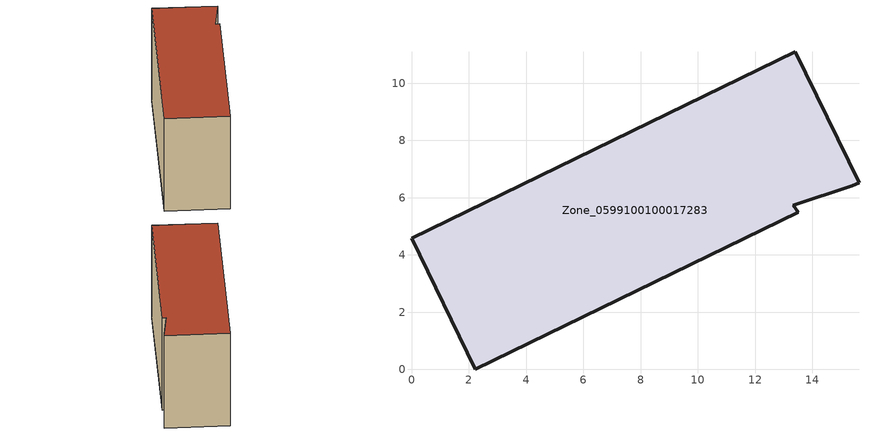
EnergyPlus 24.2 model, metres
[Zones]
Zone_0599100100017283
 floor ground (C_G): 15.39,6.41 13.33,5.74 13.51,5.49 2.23,0 0,4.58 13.4,11.1 15.63,6.53 z0
 wall outside (C_F): 13.33,5.74 15.39,6.41 15.63,6.53 13.4,11.1 0,4.58 2.23,0 13.51,5.49 13.33,5.74 z0:8.61
 roof outside (C_R): 15.39,6.41 15.63,6.53 13.4,11.1 0,4.58 2.23,0 13.51,5.49 13.33,5.74 z8.61
[BUILDING]
Pand.0599100100017283: North Axis=0; Terrain=City; Loads Convergence Tolerance Value=0.04; Temperature Convergence Tolerance Value=0.4; Solar Distribution=FullExterior; Maximum Number of Warmup Days=25; Minimum Number of Warmup Days=1
[Site:Location]
Rotterdam.The.Hague.AP_ZH_NLD Design_Conditions: Latitude=51.96; Longitude=4.45; Time Zone=1; Elevation=-4.5
[SITE:GROUNDTEMPERATURE:BUILDINGSURFACE]
18, 18, 18, 18, 18, 18, 18, 18, 18, 18, 18, 18
[MATERIAL] Thermal Absorptance=0.9; Solar Absorptance=0.7; Visible Absorptance=0.7
Name | Roughness | Thickness | Conductivity | Density | Specific Heat
G.TI.2015-2018 | MediumSmooth | 0.15 | 0.0428571 | 540 | 1210
F.TI.2015-2018 | Rough | 0.3 | 0.0666667 | 1920 | 840
R.TI.2015-2018 | MediumRough | 0.2 | 0.0333333 | 1500 | 1000
[CONSTRUCTION]
C_G: G.TI.2015-2018
C_F: F.TI.2015-2018
C_R: R.TI.2015-2018
[ZONE]
Zone_0599100100017283: Type=1; Multiplier=1; Ceiling Height=Autocalculate; Volume=Autocalculate; Floor Area=autocalculate; Part of Total Floor Area=Yes
[ZONEINFILTRATION:DESIGNFLOWRATE]
Infil_Zone_0599100100017283: Zone or ZoneList or Space or SpaceList=Zone_0599100100017283; Schedule=AlwaysOn; Design Flow Rate Calculation Method=Flow/Area; Flow Rate per Floor Area=0.0015; Constant Term Coefficient=1; Temperature Term Coefficient=0; Velocity Term Coefficient=0; Velocity Squared Term Coefficient=0
[HVACTEMPLATE:ZONE:IDEALLOADSAIRSYSTEM]
Zone_0599100100017283: Maximum Heating Supply Air Temperature=50; Minimum Cooling Supply Air Temperature=13; Maximum Heating Supply Air Humidity Ratio=0.0156; Minimum Cooling Supply Air Humidity Ratio=0.0077; Heating Limit=NoLimit; Cooling Limit=NoLimit; Dehumidification Control Type=ConstantSensibleHeatRatio; Cooling Sensible Heat Ratio=0.7; Dehumidification Setpoint=60; Humidification Control Type=None; Humidification Setpoint=30; Outdoor Air Method=None; Outdoor Air Flow Rate per Person=0.00944; Outdoor Air Flow Rate per Zone Floor Area=0; Outdoor Air Flow Rate per Zone=0; Demand Controlled Ventilation Type=None; Outdoor Air Economizer Type=NoEconomizer; Heat Recovery Type=None; Sensible Heat Recovery Effectiveness=0.7; Latent Heat Recovery Effectiveness=0.65
[ZONECONTROL:THERMOSTAT]
ThermostatControl_Zone_0599100100017283: Zone or ZoneList=Zone_0599100100017283; Control Type Schedule=DualSetpointControlType; Control 1=Thermostat_Zone_0599100100017283; Temperature Difference Between Cutout And Setpoint=0
[THERMOSTATSETPOINT:DUALSETPOINT]
Thermostat_Zone_0599100100017283: Heating Setpoint Temperature Schedule=HeatingSetpoint_Zone_0599100100017283; Cooling Setpoint Temperature Schedule=CoolingSetpoint_Zone_0599100100017283
[SCHEDULE:COMPACT]
HeatingSetpoint_Zone_0599100100017283: Through: 12/31, For: AllDays, Until: 24:00, 21
CoolingSetpoint_Zone_0599100100017283: Through: 12/31, For: AllDays, Until: 24:00, 24
DualSetpointControlType: Through: 12/31, For: AllDays, Until: 24:00, 4
AlwaysOn: Through: 12/31, For: AllDays, Until: 24:00, 1
